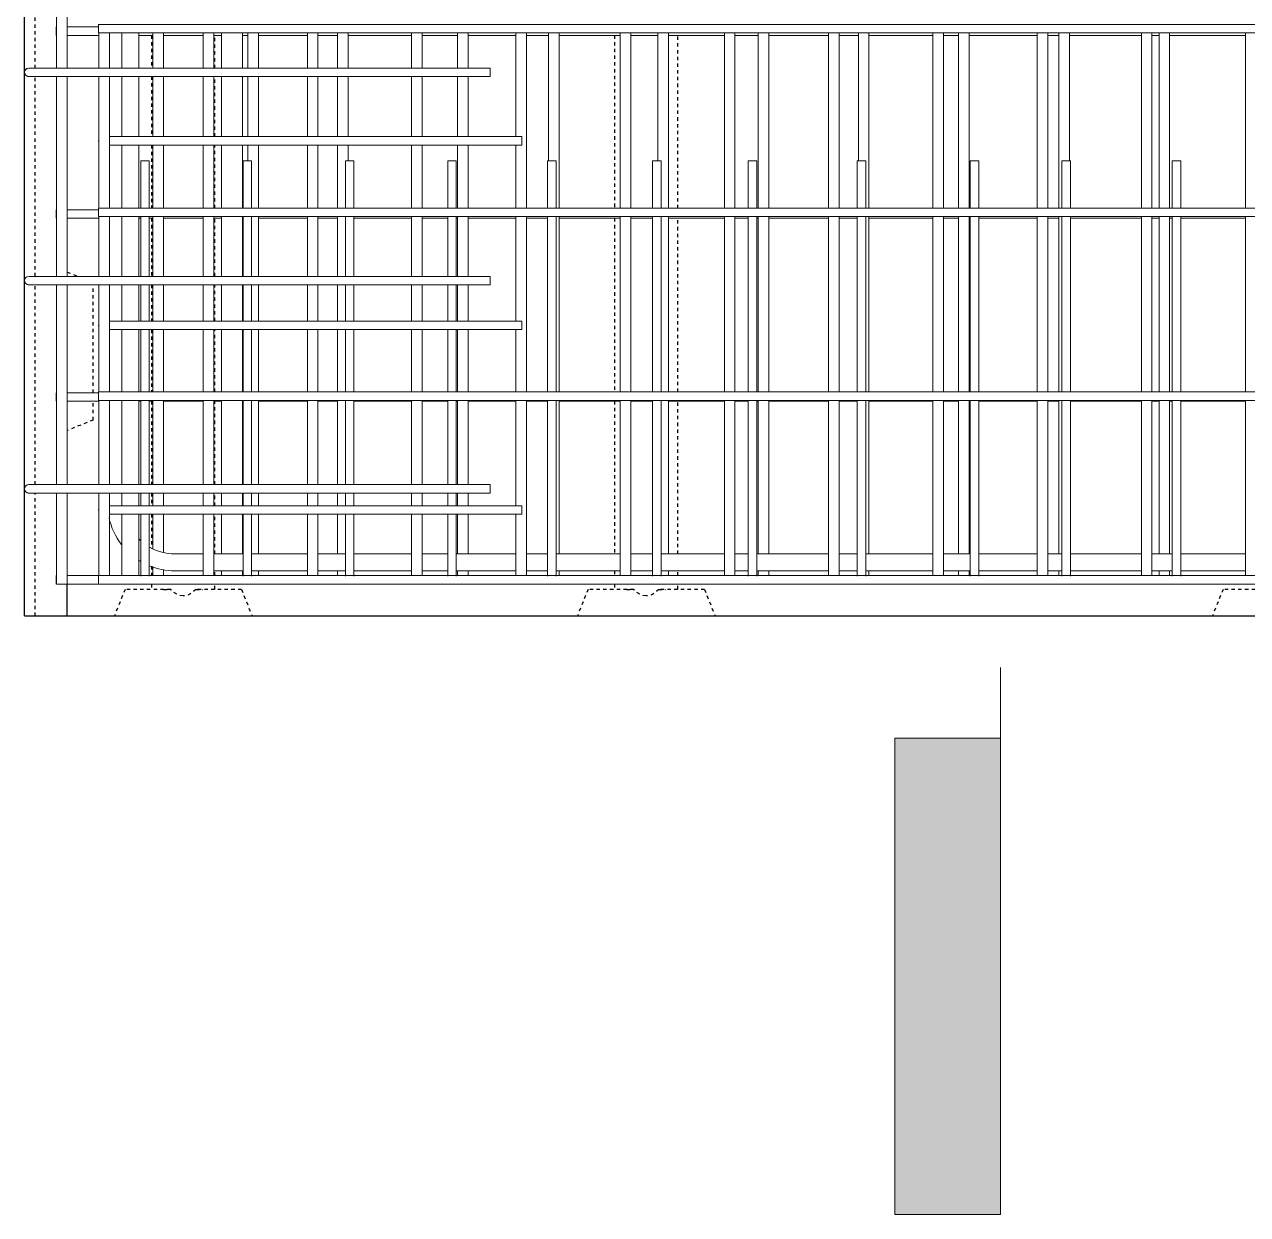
# Model space of a CAD drawing. Header units: millimetres. Extents: x -7118 to 5307, y -2677 to 10400.
# Drawn here: x -4296 to -3141, y -1961 to -836 of the extents above; entities that cross this region are included whole.
import ezdxf

# ---------------------------------------------------------------- set-up
doc = ezdxf.new("R2010")
doc.units = ezdxf.units.MM
doc.linetypes.add('Dash', pattern=[6.36, 3.18, -3.18])
for name, color, linetype, lineweight in [('A-WALL', 113, 'Continuous', 25), ('A-WALL-HDLN', 110, 'Dash', 25), ('G-ANNO-SYMB', 111, 'Continuous', 9), ('S-RBAR', 171, 'Continuous', 18)]:
    doc.layers.add(name, color=color, linetype=linetype, lineweight=lineweight)

# ---------------------------------------------------------------- blocks, each defined once
blk = doc.blocks.new('Detail View - M_Section Tail - Filled Horizontal-14034-Elevation Front 1')
at = {"layer": 'G-ANNO-SYMB'}
blk.add_hatch(color=256, dxfattribs=at).paths.add_polyline_path([(-4359.7, -628.7), (-4359.7, -528.7), (-4809.7, -528.7), (-4809.7, -628.7)])
for p, q in [((-4809.7, -628.7), (-4809.7, -528.7)), ((-4809.7, -528.7), (-4359.7, -528.7)), ((-4359.7, -528.7), (-4359.7, -628.7)), ((-4359.7, -628.7), (-4809.7, -628.7))]:
    blk.add_line(p, q, dxfattribs=at)

msp = doc.modelspace()

# ---------------------------------------------------------------- linework, layer by layer
at = {"layer": 'A-WALL'}
for p, q in [((-4296.19617, -1395), (-4296.19617, 7060)), ((-4256.19617, -1365), (-4256.19617, -1395)), ((-4296.19617, -1395), (-2521.19617, -1395))]:
    msp.add_line(p, q, dxfattribs=at)
at = {"layer": 'A-WALL-HDLN'}
for p, q in [((-4286.19359, -877.44444), (-4286.19359, -688.66667)), ((-4176.19617, -846.51923), (-4176.19617, -877.44444)), ((-4116.19617, -877.44444), (-4116.19617, -846.51923)), ((-3738.69617, -846.51923), (-3738.69617, -1009.80769)), ((-3678.69617, -1009.80769), (-3678.69617, -846.51923)), ((-4286.19359, -1074.22222), (-4286.19359, -885.44444)), ((-4176.19617, -885.44444), (-4176.19617, -942.17647)), ((-4116.19617, -942.17647), (-4116.19617, -885.44444)), ((-4176.19617, -950.17647), (-4176.19617, -1009.80769)), ((-4116.19617, -1009.80769), (-4116.19617, -950.17647)), ((-4176.19617, -1019.34615), (-4176.19617, -1074.22222)), ((-4116.19617, -1074.22222), (-4116.19617, -1019.34615)), ((-3738.69617, -1019.34615), (-3738.69617, -1183.40385)), ((-3678.69617, -1183.40385), (-3678.69617, -1019.34615)), ((-4255.84482, -1070.14054), (-4245.64061, -1074.22222)), ((-4286.19359, -1271), (-4286.19359, -1082.22222)), ((-4231.19617, -1184.17308), (-4231.19617, -1082.22222)), ((-4176.19617, -1082.22222), (-4176.19617, -1116.58824)), ((-4116.19617, -1116.58824), (-4116.19617, -1082.22222)), ((-4176.19617, -1124.58824), (-4176.19617, -1183.40385)), ((-4116.19617, -1183.40385), (-4116.19617, -1124.58824)), ((-4231.19617, -1210), (-4231.19617, -1192.17308)), ((-4176.19617, -1192.17308), (-4176.19617, -1271)), ((-4116.19617, -1271), (-4116.19617, -1192.17308)), ((-3738.69617, -1192.17308), (-3738.69617, -1336.5)), ((-3678.69617, -1336.5), (-3678.69617, -1192.17308)), ((-4231.19617, -1210), (-4255.84482, -1219.85946)), ((-4286.19359, -1395), (-4286.19359, -1279)), ((-4176.19617, -1279), (-4176.19617, -1291)), ((-4116.19617, -1291), (-4116.19617, -1279)), ((-4176.19617, -1299), (-4176.19617, -1330.8408)), ((-4116.19617, -1336.5), (-4116.19617, -1299)), ((-4176.19617, -1348.01092), (-4176.19617, -1357)), ((-4116.19617, -1357), (-4116.19617, -1352.5)), ((-3738.69617, -1352.5), (-3738.69617, -1357)), ((-3678.69617, -1357), (-3678.69617, -1352.5)), ((-4201.19617, -1370), (-4211.19617, -1395)), ((-4158.18575, -1370), (-4201.19617, -1370)), ((-4176.19617, -1365), (-4176.19617, -1370)), ((-4164.79845, -1370), (-4158.18575, -1370)), ((-4134.20659, -1370), (-4127.59389, -1370)), ((-4091.19617, -1370), (-4134.20659, -1370)), ((-4116.19617, -1370), (-4116.19617, -1365)), ((-4091.19617, -1370), (-4081.19617, -1395)), ((-3763.69617, -1370), (-3773.69617, -1395)), ((-3720.68575, -1370), (-3763.69617, -1370)), ((-3738.69617, -1365), (-3738.69617, -1370)), ((-3727.29845, -1370), (-3720.68575, -1370)), ((-3696.70659, -1370), (-3690.09389, -1370)), ((-3653.69617, -1370), (-3696.70659, -1370)), ((-3678.69617, -1370), (-3678.69617, -1365)), ((-3653.69617, -1370), (-3643.69617, -1395)), ((-3163.69617, -1370), (-3173.69617, -1395)), ((-3120.68575, -1370), (-3163.69617, -1370))]:
    msp.add_line(p, q, dxfattribs=at)
at = {"layer": 'A-WALL-HDLN', "flags": 128}
for points in [[(-4146.19617, -1376.25), (-4149.27428, -1375.85417), (-4152.31989, -1374.67088), (-4155.30087, -1372.71259), (-4158.18575, -1370)], [(-4134.20659, -1370), (-4137.09147, -1372.71259), (-4140.07245, -1374.67088), (-4143.11806, -1375.85417), (-4146.19617, -1376.25)], [(-3708.69617, -1376.25), (-3711.77428, -1375.85417), (-3714.81989, -1374.67088), (-3717.80087, -1372.71259), (-3720.68575, -1370)], [(-3696.70659, -1370), (-3699.59147, -1372.71259), (-3702.57245, -1374.67088), (-3705.61806, -1375.85417), (-3708.69617, -1376.25)]]:
    msp.add_lwpolyline(points, dxfattribs=at)
at = {"layer": 'G-ANNO-SYMB'}
msp.add_line((-3373.80017, -1443.76697), (-3373.80017, -1510.74947), dxfattribs=at)
at = {"layer": 'S-RBAR'}
for p, q in [((-4265.84482, -877.44444), (-4265.84482, -688.66667)), ((-4255.84482, -877.44444), (-4255.84482, -688.66667)), ((-4266.19617, -846.51923), (-4266.19617, -838.51923)), ((-4255.84482, -838.51923), (-4226.19617, -838.51923)), ((-4226.19617, -836.21154), (-2591.19617, -836.21154)), ((-4226.19617, -844.21154), (-4226.19617, -836.21154)), ((-4255.84482, -846.51923), (-4225.89942, -846.51923)), ((-4226.19617, -844.21154), (-2591.19617, -844.21154)), ((-4225.89942, -877.44444), (-4225.89942, -844.21154)), ((-4215.89942, -877.44444), (-4215.89942, -844.21154)), ((-4204.19617, -877.44444), (-4204.19617, -844.21154)), ((-4188.19617, -877.44444), (-4188.19617, -844.21154)), ((-4188.19617, -846.51923), (-4174.89211, -846.51923)), ((-4174.89211, -877.44444), (-4174.89211, -844.21154)), ((-4164.89211, -877.44444), (-4164.89211, -844.21154)), ((-4164.89211, -846.51923), (-4127.39456, -846.51923)), ((-4127.39456, -877.44444), (-4127.39456, -844.21154)), ((-4117.39456, -877.44444), (-4117.39456, -844.21154)), ((-4117.39456, -846.51923), (-4110.09067, -846.51923)), ((-4110.09067, -877.44444), (-4110.09067, -844.21154)), ((-4090.09067, -877.44444), (-4090.09067, -844.21154)), ((-4089.74898, -846.51923), (-4085.18941, -846.51923)), ((-4085.18941, -877.44444), (-4085.18941, -844.21154)), ((-4075.18941, -877.44444), (-4075.18941, -844.21154)), ((-4075.18941, -846.51923), (-4028.8897, -846.51923)), ((-4028.8897, -877.44444), (-4028.8897, -844.21154)), ((-4018.8897, -877.44444), (-4018.8897, -844.21154)), ((-4018.8897, -846.51923), (-4000.48671, -846.51923)), ((-4000.48671, -877.44444), (-4000.48671, -844.21154)), ((-3990.48671, -877.44444), (-3990.48671, -844.21154)), ((-3990.48671, -846.51923), (-3930.38485, -846.51923)), ((-3930.38485, -877.44444), (-3930.38485, -844.21154)), ((-3920.38485, -877.44444), (-3920.38485, -844.21154)), ((-3920.38485, -846.51923), (-3887.03401, -846.51923)), ((-3887.03401, -877.44444), (-3887.03401, -844.21154)), ((-3877.03401, -877.44444), (-3877.03401, -844.21154)), ((-3877.03401, -846.51923), (-3831.87999, -846.51923)), ((-3831.87999, -942.17647), (-3831.87999, -844.21154)), ((-3821.87999, -1009.80769), (-3821.87999, -844.21154)), ((-3821.87999, -846.51923), (-3801.0813, -846.51923)), ((-3801.0813, -965), (-3801.0813, -844.21154)), ((-3791.0813, -1009.80769), (-3791.0813, -844.21154)), ((-3791.0813, -846.51923), (-3733.37513, -846.51923)), ((-3733.37513, -1009.80769), (-3733.37513, -844.21154)), ((-3723.37513, -1009.80769), (-3723.37513, -844.21154)), ((-3723.37513, -846.51923), (-3697.6286, -846.51923)), ((-3697.6286, -965), (-3697.6286, -844.21154)), ((-3687.6286, -1009.80769), (-3687.6286, -844.21154)), ((-3687.6286, -846.51923), (-3634.87027, -846.51923)), ((-3634.87027, -1009.80769), (-3634.87027, -844.21154)), ((-3624.87027, -1009.80769), (-3624.87027, -844.21154)), ((-3624.87027, -846.51923), (-3602.9259, -846.51923)), ((-3602.9259, -1009.80769), (-3602.9259, -844.21154)), ((-3592.9259, -1009.80769), (-3592.9259, -844.21154)), ((-3592.9259, -846.51923), (-3536.36542, -846.51923)), ((-3536.36542, -1009.80769), (-3536.36542, -844.21154)), ((-3526.36542, -1009.80769), (-3526.36542, -844.21154)), ((-3526.36542, -846.51923), (-3508.2232, -846.51923)), ((-3508.2232, -965), (-3508.2232, -844.21154)), ((-3498.2232, -1009.80769), (-3498.2232, -844.21154)), ((-3498.2232, -846.51923), (-3437.86056, -846.51923)), ((-3437.86056, -1009.80769), (-3437.86056, -844.21154)), ((-3427.86056, -1009.80769), (-3427.86056, -844.21154)), ((-3427.86056, -846.51923), (-3413.52049, -846.51923)), ((-3413.52049, -1009.80769), (-3413.52049, -844.21154)), ((-3403.52049, -1009.80769), (-3403.52049, -844.21154)), ((-3403.52049, -846.51923), (-3339.3557, -846.51923)), ((-3339.3557, -1009.80769), (-3339.3557, -844.21154)), ((-3329.3557, -1009.80769), (-3329.3557, -844.21154)), ((-3329.3557, -846.51923), (-3318.81779, -846.51923)), ((-3318.81779, -1009.80769), (-3318.81779, -844.21154)), ((-3308.81779, -965), (-3308.81779, -844.21154)), ((-3308.81779, -846.51923), (-3240.85084, -846.51923)), ((-3240.85084, -1009.80769), (-3240.85084, -844.21154)), ((-3230.85084, -1009.80769), (-3230.85084, -844.21154)), ((-3230.85084, -846.51923), (-3224.11509, -846.51923)), ((-3224.11509, -1009.80769), (-3224.11509, -844.21154)), ((-3214.11509, -1009.80769), (-3214.11509, -844.21154)), ((-3214.11509, -846.51923), (-3142.34599, -846.51923)), ((-3142.34599, -1009.80769), (-3142.34599, -844.21154)), ((-4272.19617, -877.44444), (-4292.19617, -877.44444)), ((-4272.19617, -877.44444), (-3856.19617, -877.44444)), ((-3856.19617, -885.44444), (-3856.19617, -877.44444)), ((-4272.19617, -885.44444), (-4292.19617, -885.44444)), ((-4272.19617, -885.44444), (-3856.19617, -885.44444)), ((-4265.84482, -1074.22222), (-4265.84482, -885.44444)), ((-4255.84482, -1074.22222), (-4255.84482, -885.44444)), ((-4225.89942, -1009.80769), (-4225.89942, -885.44444)), ((-4215.89942, -1009.80769), (-4215.89942, -885.44444)), ((-4204.19617, -942.17647), (-4204.19617, -885.44444)), ((-4188.19617, -942.17647), (-4188.19617, -885.44444)), ((-4174.89211, -942.17647), (-4174.89211, -885.44444)), ((-4164.89211, -942.17647), (-4164.89211, -885.44444)), ((-4127.39456, -942.17647), (-4127.39456, -885.44444)), ((-4117.39456, -942.17647), (-4117.39456, -885.44444)), ((-4110.09067, -942.17647), (-4110.09067, -885.44444)), ((-4090.09067, -942.17647), (-4090.09067, -885.44444)), ((-4085.18941, -942.17647), (-4085.18941, -885.44444)), ((-4075.18941, -942.17647), (-4075.18941, -885.44444)), ((-4028.8897, -942.17647), (-4028.8897, -885.44444)), ((-4018.8897, -942.17647), (-4018.8897, -885.44444)), ((-4000.48671, -942.17647), (-4000.48671, -885.44444)), ((-3990.48671, -942.17647), (-3990.48671, -885.44444)), ((-3930.38485, -942.17647), (-3930.38485, -885.44444)), ((-3920.38485, -942.17647), (-3920.38485, -885.44444)), ((-3887.03401, -942.17647), (-3887.03401, -885.44444)), ((-3877.03401, -942.17647), (-3877.03401, -885.44444)), ((-4186.19617, -942.17647), (-4216.26621, -942.17647)), ((-4186.19617, -942.17647), (-3826.19617, -942.17647)), ((-3826.19617, -950.17647), (-3826.19617, -942.17647)), ((-4186.19617, -950.17647), (-4216.26621, -950.17647)), ((-4204.19617, -1009.80769), (-4204.19617, -950.17647)), ((-4188.19617, -1009.80769), (-4188.19617, -950.17647)), ((-4186.19617, -950.17647), (-3826.19617, -950.17647)), ((-4174.89211, -1009.80769), (-4174.89211, -950.17647)), ((-4164.89211, -1009.80769), (-4164.89211, -950.17647)), ((-4127.39456, -1009.80769), (-4127.39456, -950.17647)), ((-4117.39456, -1009.80769), (-4117.39456, -950.17647)), ((-4110.09067, -1009.80769), (-4110.09067, -950.17647)), ((-4090.09067, -1009.80769), (-4090.09067, -950.17647)), ((-4085.18941, -965), (-4085.18941, -950.17647)), ((-4075.18941, -1009.80769), (-4075.18941, -950.17647)), ((-4028.8897, -1009.80769), (-4028.8897, -950.17647)), ((-4018.8897, -1009.80769), (-4018.8897, -950.17647)), ((-4000.48671, -1009.80769), (-4000.48671, -950.17647)), ((-3990.48671, -965), (-3990.48671, -950.17647)), ((-3930.38485, -1009.80769), (-3930.38485, -950.17647)), ((-3920.38485, -1009.80769), (-3920.38485, -950.17647)), ((-3887.03401, -1009.80769), (-3887.03401, -950.17647)), ((-3877.03401, -1009.80769), (-3877.03401, -950.17647)), ((-3831.87999, -1009.80769), (-3831.87999, -950.17647)), ((-4178.30714, -965), (-4186.30714, -965)), ((-4186.30714, -1009.80769), (-4186.30714, -965)), ((-4178.30714, -1009.80769), (-4178.30714, -965)), ((-4081.59021, -965), (-4089.59021, -965)), ((-4089.59021, -1009.80769), (-4089.59021, -965)), ((-4081.59021, -1009.80769), (-4081.59021, -965)), ((-3984.87328, -965), (-3992.87328, -965)), ((-3992.87328, -1009.80769), (-3992.87328, -965)), ((-3984.87328, -1009.80769), (-3984.87328, -965)), ((-3888.15635, -965), (-3896.15635, -965)), ((-3896.15635, -1009.80769), (-3896.15635, -965)), ((-3888.15635, -1009.80769), (-3888.15635, -965)), ((-3793.93942, -965), (-3801.93942, -965)), ((-3801.93942, -1009.80769), (-3801.93942, -965)), ((-3793.93942, -1009.80769), (-3793.93942, -965)), ((-3694.72249, -965), (-3702.72249, -965)), ((-3702.72249, -1009.80769), (-3702.72249, -965)), ((-3694.72249, -1009.80769), (-3694.72249, -965)), ((-3604.25556, -965), (-3612.25556, -965)), ((-3612.25556, -1009.80769), (-3612.25556, -965)), ((-3604.25556, -1009.80769), (-3604.25556, -965)), ((-3501.28864, -965), (-3509.28864, -965)), ((-3509.28864, -1009.80769), (-3509.28864, -965)), ((-3501.28864, -1009.80769), (-3501.28864, -965)), ((-3394.57171, -965), (-3402.57171, -965)), ((-3402.57171, -1009.80769), (-3402.57171, -965)), ((-3394.57171, -1009.80769), (-3394.57171, -965)), ((-3307.85478, -965), (-3315.85478, -965)), ((-3315.85478, -1009.80769), (-3315.85478, -965)), ((-3307.85478, -1009.80769), (-3307.85478, -965)), ((-3203.63785, -965), (-3211.63785, -965)), ((-3211.63785, -1009.80769), (-3211.63785, -965)), ((-3203.63785, -1009.80769), (-3203.63785, -965)), ((-4266.19617, -1019.34615), (-4266.19617, -1011.34615)), ((-4255.84482, -1011.34615), (-4226.19617, -1011.34615)), ((-4226.19617, -1009.80769), (-2591.19617, -1009.80769)), ((-4226.19617, -1017.80769), (-4226.19617, -1009.80769)), ((-4255.84482, -1019.34615), (-4225.89942, -1019.34615)), ((-4226.19617, -1017.80769), (-2591.19617, -1017.80769)), ((-4225.89942, -1074.22222), (-4225.89942, -1017.80769)), ((-4215.89942, -1074.22222), (-4215.89942, -1017.80769)), ((-4204.19617, -1074.22222), (-4204.19617, -1017.80769)), ((-4188.19617, -1074.22222), (-4188.19617, -1017.80769)), ((-4188.19617, -1019.34615), (-4186.30714, -1019.34615)), ((-4186.30714, -1074.22222), (-4186.30714, -1017.80769)), ((-4178.30714, -1074.22222), (-4178.30714, -1017.80769)), ((-4178.30714, -1019.34615), (-4174.89211, -1019.34615)), ((-4174.89211, -1074.22222), (-4174.89211, -1017.80769)), ((-4164.89211, -1074.22222), (-4164.89211, -1017.80769)), ((-4164.89211, -1019.34615), (-4127.39456, -1019.34615)), ((-4127.39456, -1074.22222), (-4127.39456, -1017.80769)), ((-4117.39456, -1074.22222), (-4117.39456, -1017.80769)), ((-4117.39456, -1019.34615), (-4110.09067, -1019.34615)), ((-4110.09067, -1074.22222), (-4110.09067, -1017.80769)), ((-4090.09067, -1074.22222), (-4090.09067, -1017.80769)), ((-4089.59021, -1074.22222), (-4089.59021, -1017.80769)), ((-4081.59021, -1074.22222), (-4081.59021, -1017.80769)), ((-4075.18941, -1074.22222), (-4075.18941, -1017.80769)), ((-4075.18941, -1019.34615), (-4028.8897, -1019.34615)), ((-4028.8897, -1074.22222), (-4028.8897, -1017.80769)), ((-4018.8897, -1074.22222), (-4018.8897, -1017.80769)), ((-4018.8897, -1019.34615), (-4000.48671, -1019.34615)), ((-4000.48671, -1074.22222), (-4000.48671, -1017.80769)), ((-3992.87328, -1074.22222), (-3992.87328, -1017.80769)), ((-3984.87328, -1074.22222), (-3984.87328, -1017.80769)), ((-3984.87328, -1019.34615), (-3930.38485, -1019.34615)), ((-3930.38485, -1074.22222), (-3930.38485, -1017.80769)), ((-3920.38485, -1074.22222), (-3920.38485, -1017.80769)), ((-3920.38485, -1019.34615), (-3896.15635, -1019.34615)), ((-3896.15635, -1074.22222), (-3896.15635, -1017.80769)), ((-3888.15635, -1074.22222), (-3888.15635, -1017.80769)), ((-3888.15635, -1019.34615), (-3887.03401, -1019.34615)), ((-3887.03401, -1074.22222), (-3887.03401, -1017.80769)), ((-3877.03401, -1074.22222), (-3877.03401, -1017.80769)), ((-3877.03401, -1019.34615), (-3831.87999, -1019.34615)), ((-3831.87999, -1116.58824), (-3831.87999, -1017.80769)), ((-3821.87999, -1183.40385), (-3821.87999, -1017.80769)), ((-3821.87999, -1019.34615), (-3801.93942, -1019.34615)), ((-3801.93942, -1183.40385), (-3801.93942, -1017.80769)), ((-3793.93942, -1183.40385), (-3793.93942, -1017.80769)), ((-3791.0813, -1183.40385), (-3791.0813, -1017.80769)), ((-3791.0813, -1019.34615), (-3733.37513, -1019.34615)), ((-3733.37513, -1183.40385), (-3733.37513, -1017.80769)), ((-3723.37513, -1183.40385), (-3723.37513, -1017.80769)), ((-3723.37513, -1019.34615), (-3702.72249, -1019.34615)), ((-3702.72249, -1183.40385), (-3702.72249, -1017.80769)), ((-3694.72249, -1183.40385), (-3694.72249, -1017.80769)), ((-3687.6286, -1183.40385), (-3687.6286, -1017.80769)), ((-3687.6286, -1019.34615), (-3634.87027, -1019.34615)), ((-3634.87027, -1183.40385), (-3634.87027, -1017.80769)), ((-3624.87027, -1183.40385), (-3624.87027, -1017.80769)), ((-3624.87027, -1019.34615), (-3612.25556, -1019.34615)), ((-3612.25556, -1183.40385), (-3612.25556, -1017.80769)), ((-3604.25556, -1183.40385), (-3604.25556, -1017.80769)), ((-3604.25556, -1019.34615), (-3602.9259, -1019.34615)), ((-3602.9259, -1183.40385), (-3602.9259, -1017.80769)), ((-3592.9259, -1183.40385), (-3592.9259, -1017.80769)), ((-3592.9259, -1019.34615), (-3536.36542, -1019.34615)), ((-3536.36542, -1183.40385), (-3536.36542, -1017.80769)), ((-3526.36542, -1183.40385), (-3526.36542, -1017.80769)), ((-3526.36542, -1019.34615), (-3509.28864, -1019.34615)), ((-3509.28864, -1183.40385), (-3509.28864, -1017.80769)), ((-3501.28864, -1183.40385), (-3501.28864, -1017.80769)), ((-3498.2232, -1183.40385), (-3498.2232, -1017.80769)), ((-3498.2232, -1019.34615), (-3437.86056, -1019.34615)), ((-3437.86056, -1183.40385), (-3437.86056, -1017.80769)), ((-3427.86056, -1183.40385), (-3427.86056, -1017.80769)), ((-3427.86056, -1019.34615), (-3413.52049, -1019.34615)), ((-3413.52049, -1183.40385), (-3413.52049, -1017.80769)), ((-3403.52049, -1183.40385), (-3403.52049, -1017.80769)), ((-3403.52049, -1019.34615), (-3402.57171, -1019.34615)), ((-3402.57171, -1183.40385), (-3402.57171, -1017.80769)), ((-3394.57171, -1183.40385), (-3394.57171, -1017.80769)), ((-3394.57171, -1019.34615), (-3339.3557, -1019.34615)), ((-3339.3557, -1183.40385), (-3339.3557, -1017.80769)), ((-3329.3557, -1183.40385), (-3329.3557, -1017.80769)), ((-3329.3557, -1019.34615), (-3318.81779, -1019.34615)), ((-3318.81779, -1183.40385), (-3318.81779, -1017.80769)), ((-3315.85478, -1183.40385), (-3315.85478, -1017.80769)), ((-3307.85478, -1183.40385), (-3307.85478, -1017.80769)), ((-3307.85478, -1019.34615), (-3240.85084, -1019.34615)), ((-3240.85084, -1183.40385), (-3240.85084, -1017.80769)), ((-3230.85084, -1183.40385), (-3230.85084, -1017.80769)), ((-3230.85084, -1019.34615), (-3224.11509, -1019.34615)), ((-3224.11509, -1183.40385), (-3224.11509, -1017.80769)), ((-3214.11509, -1183.40385), (-3214.11509, -1017.80769)), ((-3214.11509, -1019.34615), (-3211.63785, -1019.34615)), ((-3211.63785, -1183.40385), (-3211.63785, -1017.80769)), ((-3203.63785, -1183.40385), (-3203.63785, -1017.80769)), ((-3203.63785, -1019.34615), (-3142.34599, -1019.34615)), ((-3142.34599, -1183.40385), (-3142.34599, -1017.80769)), ((-4272.19617, -1074.22222), (-4292.19617, -1074.22222)), ((-4272.19617, -1074.22222), (-3856.19617, -1074.22222)), ((-3856.19617, -1082.22222), (-3856.19617, -1074.22222)), ((-4272.19617, -1082.22222), (-4292.19617, -1082.22222)), ((-4272.19617, -1082.22222), (-3856.19617, -1082.22222)), ((-4265.84482, -1271), (-4265.84482, -1082.22222)), ((-4255.84482, -1271), (-4255.84482, -1082.22222)), ((-4225.89942, -1183.40385), (-4225.89942, -1082.22222)), ((-4215.89942, -1183.40385), (-4215.89942, -1082.22222)), ((-4204.19617, -1116.58824), (-4204.19617, -1082.22222)), ((-4188.19617, -1116.58824), (-4188.19617, -1082.22222)), ((-4186.30714, -1116.58824), (-4186.30714, -1082.22222)), ((-4178.30714, -1116.58824), (-4178.30714, -1082.22222)), ((-4174.89211, -1116.58824), (-4174.89211, -1082.22222)), ((-4164.89211, -1116.58824), (-4164.89211, -1082.22222)), ((-4127.39456, -1116.58824), (-4127.39456, -1082.22222)), ((-4117.39456, -1116.58824), (-4117.39456, -1082.22222)), ((-4110.09067, -1116.58824), (-4110.09067, -1082.22222)), ((-4090.09067, -1116.58824), (-4090.09067, -1082.22222)), ((-4089.59021, -1116.58824), (-4089.59021, -1082.22222)), ((-4081.59021, -1116.58824), (-4081.59021, -1082.22222)), ((-4075.18941, -1116.58824), (-4075.18941, -1082.22222)), ((-4028.8897, -1116.58824), (-4028.8897, -1082.22222)), ((-4018.8897, -1116.58824), (-4018.8897, -1082.22222)), ((-4000.48671, -1116.58824), (-4000.48671, -1082.22222)), ((-3992.87328, -1116.58824), (-3992.87328, -1082.22222)), ((-3984.87328, -1116.58824), (-3984.87328, -1082.22222)), ((-3930.38485, -1116.58824), (-3930.38485, -1082.22222)), ((-3920.38485, -1116.58824), (-3920.38485, -1082.22222)), ((-3896.15635, -1116.58824), (-3896.15635, -1082.22222)), ((-3888.15635, -1116.58824), (-3888.15635, -1082.22222)), ((-3887.03401, -1116.58824), (-3887.03401, -1082.22222)), ((-3877.03401, -1116.58824), (-3877.03401, -1082.22222)), ((-4186.19617, -1116.58824), (-4216.26621, -1116.58824)), ((-4186.19617, -1116.58824), (-3826.19617, -1116.58824)), ((-3826.19617, -1124.58824), (-3826.19617, -1116.58824)), ((-4186.19617, -1124.58824), (-4216.26621, -1124.58824)), ((-4204.19617, -1183.40385), (-4204.19617, -1124.58824)), ((-4188.19617, -1183.40385), (-4188.19617, -1124.58824)), ((-4186.30714, -1183.40385), (-4186.30714, -1124.58824)), ((-4186.19617, -1124.58824), (-3826.19617, -1124.58824)), ((-4178.30714, -1183.40385), (-4178.30714, -1124.58824)), ((-4174.89211, -1183.40385), (-4174.89211, -1124.58824)), ((-4164.89211, -1183.40385), (-4164.89211, -1124.58824)), ((-4127.39456, -1183.40385), (-4127.39456, -1124.58824)), ((-4117.39456, -1183.40385), (-4117.39456, -1124.58824)), ((-4110.09067, -1183.40385), (-4110.09067, -1124.58824)), ((-4090.09067, -1183.40385), (-4090.09067, -1124.58824)), ((-4089.59021, -1183.40385), (-4089.59021, -1124.58824)), ((-4081.59021, -1183.40385), (-4081.59021, -1124.58824)), ((-4075.18941, -1183.40385), (-4075.18941, -1124.58824)), ((-4028.8897, -1183.40385), (-4028.8897, -1124.58824)), ((-4018.8897, -1183.40385), (-4018.8897, -1124.58824)), ((-4000.48671, -1183.40385), (-4000.48671, -1124.58824)), ((-3992.87328, -1183.40385), (-3992.87328, -1124.58824)), ((-3984.87328, -1183.40385), (-3984.87328, -1124.58824)), ((-3930.38485, -1183.40385), (-3930.38485, -1124.58824)), ((-3920.38485, -1183.40385), (-3920.38485, -1124.58824)), ((-3896.15635, -1183.40385), (-3896.15635, -1124.58824)), ((-3888.15635, -1183.40385), (-3888.15635, -1124.58824)), ((-3887.03401, -1183.40385), (-3887.03401, -1124.58824)), ((-3877.03401, -1183.40385), (-3877.03401, -1124.58824)), ((-3831.87999, -1183.40385), (-3831.87999, -1124.58824)), ((-4266.19617, -1192.17308), (-4266.19617, -1184.17308)), ((-4255.84482, -1184.17308), (-4226.19617, -1184.17308)), ((-4226.19617, -1183.40385), (-2591.19617, -1183.40385)), ((-4226.19617, -1191.40385), (-4226.19617, -1183.40385)), ((-4255.84482, -1192.17308), (-4225.89942, -1192.17308)), ((-4226.19617, -1191.40385), (-2591.19617, -1191.40385)), ((-4225.89942, -1271), (-4225.89942, -1191.40385)), ((-4215.89942, -1271), (-4215.89942, -1191.40385)), ((-4204.19617, -1271), (-4204.19617, -1191.40385)), ((-4188.19617, -1271), (-4188.19617, -1191.40385)), ((-4188.19617, -1192.17308), (-4186.30714, -1192.17308)), ((-4186.30714, -1271), (-4186.30714, -1191.40385)), ((-4178.30714, -1271), (-4178.30714, -1191.40385)), ((-4178.30714, -1192.17308), (-4174.89211, -1192.17308)), ((-4174.89211, -1271), (-4174.89211, -1191.40385)), ((-4164.89211, -1271), (-4164.89211, -1191.40385)), ((-4164.89211, -1192.17308), (-4127.39456, -1192.17308)), ((-4127.39456, -1271), (-4127.39456, -1191.40385)), ((-4117.39456, -1271), (-4117.39456, -1191.40385)), ((-4117.39456, -1192.17308), (-4110.09067, -1192.17308)), ((-4110.09067, -1271), (-4110.09067, -1191.40385)), ((-4090.09067, -1271), (-4090.09067, -1191.40385)), ((-4089.59021, -1271), (-4089.59021, -1191.40385)), ((-4081.59021, -1271), (-4081.59021, -1191.40385)), ((-4075.18941, -1271), (-4075.18941, -1191.40385)), ((-4075.18941, -1192.17308), (-4028.8897, -1192.17308)), ((-4028.8897, -1271), (-4028.8897, -1191.40385)), ((-4018.8897, -1271), (-4018.8897, -1191.40385)), ((-4018.8897, -1192.17308), (-4000.48671, -1192.17308)), ((-4000.48671, -1271), (-4000.48671, -1191.40385)), ((-3992.87328, -1271), (-3992.87328, -1191.40385)), ((-3984.87328, -1271), (-3984.87328, -1191.40385)), ((-3984.87328, -1192.17308), (-3930.38485, -1192.17308)), ((-3930.38485, -1271), (-3930.38485, -1191.40385)), ((-3920.38485, -1271), (-3920.38485, -1191.40385)), ((-3920.38485, -1192.17308), (-3896.15635, -1192.17308)), ((-3896.15635, -1271), (-3896.15635, -1191.40385)), ((-3888.15635, -1271), (-3888.15635, -1191.40385)), ((-3888.15635, -1192.17308), (-3887.03401, -1192.17308)), ((-3887.03401, -1271), (-3887.03401, -1191.40385)), ((-3877.03401, -1271), (-3877.03401, -1191.40385)), ((-3877.03401, -1192.17308), (-3831.87999, -1192.17308)), ((-3831.87999, -1291), (-3831.87999, -1191.40385)), ((-3821.87999, -1357), (-3821.87999, -1191.40385)), ((-3821.87999, -1192.17308), (-3801.93942, -1192.17308)), ((-3801.93942, -1325), (-3801.93942, -1191.40385)), ((-3793.93942, -1325), (-3793.93942, -1191.40385)), ((-3791.0813, -1336.5), (-3791.0813, -1191.40385)), ((-3791.0813, -1192.17308), (-3733.37513, -1192.17308)), ((-3733.37513, -1357), (-3733.37513, -1191.40385)), ((-3723.37513, -1357), (-3723.37513, -1191.40385)), ((-3723.37513, -1192.17308), (-3702.72249, -1192.17308)), ((-3702.72249, -1325), (-3702.72249, -1191.40385)), ((-3694.72249, -1325), (-3694.72249, -1191.40385)), ((-3687.6286, -1336.5), (-3687.6286, -1191.40385)), ((-3687.6286, -1192.17308), (-3634.87027, -1192.17308)), ((-3634.87027, -1357), (-3634.87027, -1191.40385)), ((-3624.87027, -1357), (-3624.87027, -1191.40385)), ((-3624.87027, -1192.17308), (-3612.25556, -1192.17308)), ((-3612.25556, -1325), (-3612.25556, -1191.40385)), ((-3604.25556, -1325), (-3604.25556, -1191.40385)), ((-3604.25556, -1192.17308), (-3602.9259, -1192.17308)), ((-3602.9259, -1336.5), (-3602.9259, -1191.40385)), ((-3592.9259, -1336.5), (-3592.9259, -1191.40385)), ((-3592.9259, -1192.17308), (-3536.36542, -1192.17308)), ((-3536.36542, -1357), (-3536.36542, -1191.40385)), ((-3526.36542, -1357), (-3526.36542, -1191.40385)), ((-3526.36542, -1192.17308), (-3509.28864, -1192.17308)), ((-3509.28864, -1325), (-3509.28864, -1191.40385)), ((-3501.28864, -1325), (-3501.28864, -1191.40385)), ((-3498.2232, -1336.5), (-3498.2232, -1191.40385)), ((-3498.2232, -1192.17308), (-3437.86056, -1192.17308)), ((-3437.86056, -1357), (-3437.86056, -1191.40385)), ((-3427.86056, -1357), (-3427.86056, -1191.40385)), ((-3427.86056, -1192.17308), (-3413.52049, -1192.17308)), ((-3413.52049, -1336.5), (-3413.52049, -1191.40385)), ((-3403.52049, -1336.5), (-3403.52049, -1191.40385)), ((-3403.52049, -1192.17308), (-3402.57171, -1192.17308)), ((-3402.57171, -1325), (-3402.57171, -1191.40385)), ((-3394.57171, -1325), (-3394.57171, -1191.40385)), ((-3394.57171, -1192.17308), (-3339.3557, -1192.17308)), ((-3339.3557, -1357), (-3339.3557, -1191.40385)), ((-3329.3557, -1357), (-3329.3557, -1191.40385)), ((-3329.3557, -1192.17308), (-3318.81779, -1192.17308)), ((-3318.81779, -1336.5), (-3318.81779, -1191.40385)), ((-3315.85478, -1325), (-3315.85478, -1191.40385)), ((-3307.85478, -1325), (-3307.85478, -1191.40385)), ((-3307.85478, -1192.17308), (-3240.85084, -1192.17308)), ((-3240.85084, -1357), (-3240.85084, -1191.40385)), ((-3230.85084, -1357), (-3230.85084, -1191.40385)), ((-3230.85084, -1192.17308), (-3224.11509, -1192.17308)), ((-3224.11509, -1336.5), (-3224.11509, -1191.40385)), ((-3214.11509, -1336.5), (-3214.11509, -1191.40385)), ((-3214.11509, -1192.17308), (-3211.63785, -1192.17308)), ((-3211.63785, -1325), (-3211.63785, -1191.40385)), ((-3203.63785, -1325), (-3203.63785, -1191.40385)), ((-3203.63785, -1192.17308), (-3142.34599, -1192.17308)), ((-3142.34599, -1357), (-3142.34599, -1191.40385)), ((-4272.19617, -1271), (-4292.19617, -1271)), ((-4272.19617, -1271), (-3856.19617, -1271)), ((-3856.19617, -1279), (-3856.19617, -1271)), ((-4272.19617, -1279), (-4292.19617, -1279)), ((-4272.19617, -1279), (-3856.19617, -1279)), ((-4265.84482, -1365), (-4265.84482, -1279)), ((-4255.84482, -1365), (-4255.84482, -1279)), ((-4225.89942, -1357), (-4225.89942, -1279)), ((-4215.89942, -1357), (-4215.89942, -1279)), ((-4204.19617, -1291), (-4204.19617, -1279)), ((-4188.19617, -1291), (-4188.19617, -1279)), ((-4186.30714, -1291), (-4186.30714, -1279)), ((-4178.30714, -1291), (-4178.30714, -1279)), ((-4174.89211, -1291), (-4174.89211, -1279)), ((-4164.89211, -1291), (-4164.89211, -1279)), ((-4127.39456, -1291), (-4127.39456, -1279)), ((-4117.39456, -1291), (-4117.39456, -1279)), ((-4110.09067, -1291), (-4110.09067, -1279)), ((-4090.09067, -1291), (-4090.09067, -1279)), ((-4089.59021, -1291), (-4089.59021, -1279)), ((-4081.59021, -1291), (-4081.59021, -1279)), ((-4075.18941, -1291), (-4075.18941, -1279)), ((-4028.8897, -1291), (-4028.8897, -1279)), ((-4018.8897, -1291), (-4018.8897, -1279)), ((-4000.48671, -1291), (-4000.48671, -1279)), ((-3992.87328, -1291), (-3992.87328, -1279)), ((-3984.87328, -1291), (-3984.87328, -1279)), ((-3930.38485, -1291), (-3930.38485, -1279)), ((-3920.38485, -1291), (-3920.38485, -1279)), ((-3896.15635, -1291), (-3896.15635, -1279)), ((-3888.15635, -1291), (-3888.15635, -1279)), ((-3887.03401, -1291), (-3887.03401, -1279)), ((-3877.03401, -1291), (-3877.03401, -1279)), ((-4186.19617, -1291), (-4216.26621, -1291)), ((-4186.19617, -1291), (-3826.19617, -1291)), ((-3826.19617, -1299), (-3826.19617, -1291)), ((-4186.19617, -1299), (-4216.26621, -1299)), ((-4204.19617, -1357), (-4204.19617, -1299)), ((-4188.19617, -1357), (-4188.19617, -1299)), ((-4186.30714, -1325), (-4186.30714, -1299)), ((-4186.19617, -1299), (-3826.19617, -1299)), ((-4178.30714, -1325), (-4178.30714, -1299)), ((-4174.89211, -1331.38096), (-4174.89211, -1299)), ((-4164.89211, -1335.08541), (-4164.89211, -1299)), ((-4127.39456, -1357), (-4127.39456, -1299)), ((-4117.39456, -1357), (-4117.39456, -1299)), ((-4110.09067, -1336.5), (-4110.09067, -1299)), ((-4090.09067, -1336.5), (-4090.09067, -1299)), ((-4089.59021, -1325), (-4089.59021, -1299)), ((-4081.59021, -1325), (-4081.59021, -1299)), ((-4075.18941, -1336.5), (-4075.18941, -1299)), ((-4028.8897, -1357), (-4028.8897, -1299)), ((-4018.8897, -1357), (-4018.8897, -1299)), ((-4000.48671, -1336.5), (-4000.48671, -1299)), ((-3992.87328, -1325), (-3992.87328, -1299)), ((-3984.87328, -1325), (-3984.87328, -1299)), ((-3930.38485, -1357), (-3930.38485, -1299)), ((-3920.38485, -1357), (-3920.38485, -1299)), ((-3896.15635, -1325), (-3896.15635, -1299)), ((-3888.15635, -1325), (-3888.15635, -1299)), ((-3887.03401, -1336.5), (-3887.03401, -1299)), ((-3877.03401, -1336.5), (-3877.03401, -1299)), ((-3831.87999, -1357), (-3831.87999, -1299)), ((-4186.30714, -1325), (-4186.30714, -1357.65878)), ((-4178.30714, -1325), (-4178.30714, -1357.65878)), ((-4089.59021, -1325), (-4089.59021, -1357.65878)), ((-4081.59021, -1325), (-4081.59021, -1357.65878)), ((-3992.87328, -1325), (-3992.87328, -1357.65878)), ((-3984.87328, -1325), (-3984.87328, -1357.65878)), ((-3896.15635, -1325), (-3896.15635, -1357.65878)), ((-3888.15635, -1325), (-3888.15635, -1357.65878)), ((-3801.93942, -1325), (-3801.93942, -1357.65878)), ((-3793.93942, -1325), (-3793.93942, -1357.65878)), ((-3702.72249, -1325), (-3702.72249, -1357.65878)), ((-3694.72249, -1325), (-3694.72249, -1357.65878)), ((-3612.25556, -1325), (-3612.25556, -1357.65878)), ((-3604.25556, -1325), (-3604.25556, -1357.65878)), ((-3509.28864, -1325), (-3509.28864, -1357.65878)), ((-3501.28864, -1325), (-3501.28864, -1357.65878)), ((-3402.57171, -1325), (-3402.57171, -1357.65878)), ((-3394.57171, -1325), (-3394.57171, -1357.65878)), ((-3315.85478, -1325), (-3315.85478, -1357.65878)), ((-3307.85478, -1325), (-3307.85478, -1357.65878)), ((-3211.63785, -1325), (-3211.63785, -1357.65878)), ((-3203.63785, -1325), (-3203.63785, -1357.65878)), ((-4154.14722, -1336.5), (-4127.39456, -1336.5)), ((-4117.39456, -1336.5), (-4089.74898, -1336.5)), ((-4081.59021, -1336.5), (-4028.8897, -1336.5)), ((-4018.8897, -1336.5), (-3992.87328, -1336.5)), ((-3984.87328, -1336.5), (-3930.38485, -1336.5)), ((-3920.38485, -1336.5), (-3896.15635, -1336.5)), ((-3888.15635, -1336.5), (-3831.87999, -1336.5)), ((-3821.87999, -1336.5), (-3801.93942, -1336.5)), ((-3793.93942, -1336.5), (-3733.37513, -1336.5)), ((-3723.37513, -1336.5), (-3702.72249, -1336.5)), ((-3694.72249, -1336.5), (-3634.87027, -1336.5)), ((-3624.87027, -1336.5), (-3612.25556, -1336.5)), ((-3604.25556, -1336.5), (-3536.36542, -1336.5)), ((-3526.36542, -1336.5), (-3509.28864, -1336.5)), ((-3501.28864, -1336.5), (-3437.86056, -1336.5)), ((-3427.86056, -1336.5), (-3402.57171, -1336.5)), ((-3394.57171, -1336.5), (-3339.3557, -1336.5)), ((-3329.3557, -1336.5), (-3315.85478, -1336.5)), ((-3307.85478, -1336.5), (-3240.85084, -1336.5)), ((-3230.85084, -1336.5), (-3211.63785, -1336.5)), ((-3203.63785, -1336.5), (-3142.34599, -1336.5)), ((-4174.89211, -1357), (-4174.89211, -1348.55108)), ((-4164.89211, -1357), (-4164.89211, -1351.08541)), ((-4266.19617, -1365), (-4266.19617, -1357)), ((-4255.84482, -1357), (-4226.19617, -1357)), ((-4226.19617, -1357), (-2591.19617, -1357)), ((-4226.19617, -1365), (-4226.19617, -1357)), ((-4154.14722, -1352.5), (-4127.39456, -1352.5)), ((-4117.39456, -1352.5), (-4089.74898, -1352.5)), ((-4110.09067, -1357), (-4110.09067, -1352.5)), ((-4090.09067, -1357), (-4090.09067, -1352.5)), ((-4081.59021, -1352.5), (-4028.8897, -1352.5)), ((-4075.18941, -1357), (-4075.18941, -1352.5)), ((-4018.8897, -1352.5), (-3992.87328, -1352.5)), ((-4000.48671, -1357), (-4000.48671, -1352.5)), ((-3984.87328, -1352.5), (-3930.38485, -1352.5)), ((-3920.38485, -1352.5), (-3896.15635, -1352.5)), ((-3888.15635, -1352.5), (-3831.87999, -1352.5)), ((-3887.03401, -1357), (-3887.03401, -1352.5)), ((-3877.03401, -1357), (-3877.03401, -1352.5)), ((-3821.87999, -1352.5), (-3801.93942, -1352.5)), ((-3793.93942, -1352.5), (-3733.37513, -1352.5)), ((-3791.0813, -1357), (-3791.0813, -1352.5)), ((-3723.37513, -1352.5), (-3702.72249, -1352.5)), ((-3694.72249, -1352.5), (-3634.87027, -1352.5)), ((-3687.6286, -1357), (-3687.6286, -1352.5)), ((-3624.87027, -1352.5), (-3612.25556, -1352.5)), ((-3604.25556, -1352.5), (-3536.36542, -1352.5)), ((-3602.9259, -1357), (-3602.9259, -1352.5)), ((-3592.9259, -1357), (-3592.9259, -1352.5)), ((-3526.36542, -1352.5), (-3509.28864, -1352.5)), ((-3501.28864, -1352.5), (-3437.86056, -1352.5)), ((-3498.2232, -1357), (-3498.2232, -1352.5)), ((-3427.86056, -1352.5), (-3402.57171, -1352.5)), ((-3413.52049, -1357), (-3413.52049, -1352.5)), ((-3403.52049, -1357), (-3403.52049, -1352.5)), ((-3394.57171, -1352.5), (-3339.3557, -1352.5)), ((-3329.3557, -1352.5), (-3315.85478, -1352.5)), ((-3318.81779, -1357), (-3318.81779, -1352.5)), ((-3307.85478, -1352.5), (-3240.85084, -1352.5)), ((-3230.85084, -1352.5), (-3211.63785, -1352.5)), ((-3224.11509, -1357), (-3224.11509, -1352.5)), ((-3214.11509, -1357), (-3214.11509, -1352.5)), ((-3203.63785, -1352.5), (-3142.34599, -1352.5)), ((-4255.84482, -1365), (-4265.84482, -1365)), ((-4255.84482, -1365), (-4226.19617, -1365)), ((-4226.19617, -1365), (-2591.19617, -1365))]:
    msp.add_line(p, q, dxfattribs=at)
for centre, radius, start, end in [((-4292.19617, -881.44444), 4, 90, 270), ((-4292.19617, -881.44444), 4, 120, 165), ((-4292.19617, -881.44444), 4, 195, 240), ((-4292.19617, -881.44444), 4, 255, 270), ((-4222.19617, -946.17647), 4, 165, 195), ((-4292.19617, -1078.22222), 4, 90, 270), ((-4292.19617, -1078.22222), 4, 120, 165), ((-4292.19617, -1078.22222), 4, 195, 240), ((-4292.19617, -1078.22222), 4, 255, 270), ((-4222.19617, -1120.58824), 4, 165, 195), ((-4292.19617, -1275), 4, 90, 270), ((-4292.19617, -1275), 4, 120, 165), ((-4292.19617, -1275), 4, 195, 240), ((-4292.19617, -1275), 4, 255, 270), ((-4222.19617, -1295), 4, 165, 195), ((-4154.14722, -1289), 63.5, 192.11669087, 217.34837916), ((-4154.14722, -1289), 47.5, 224.08318813, 227.1768367), ((-4154.14722, -1289), 47.5, 240, 270), ((-4154.14722, -1289), 63.5, 237.37787821, 239.53245666), ((-4154.14722, -1289), 63.5, 247.43397166, 270)]:
    msp.add_arc(centre, radius, start, end, dxfattribs=at)

# ---------------------------------------------------------------- block references
at = {"layer": 'G-ANNO-SYMB', "extrusion": (0, 0, -1), "rotation": 90.00000000000077}
msp.add_blockref('Detail View - M_Section Tail - Filled Horizontal-14034-Elevation Front 1', (2845.10864, 2848.9768), dxfattribs=at)

doc.saveas('drawing.dxf')
